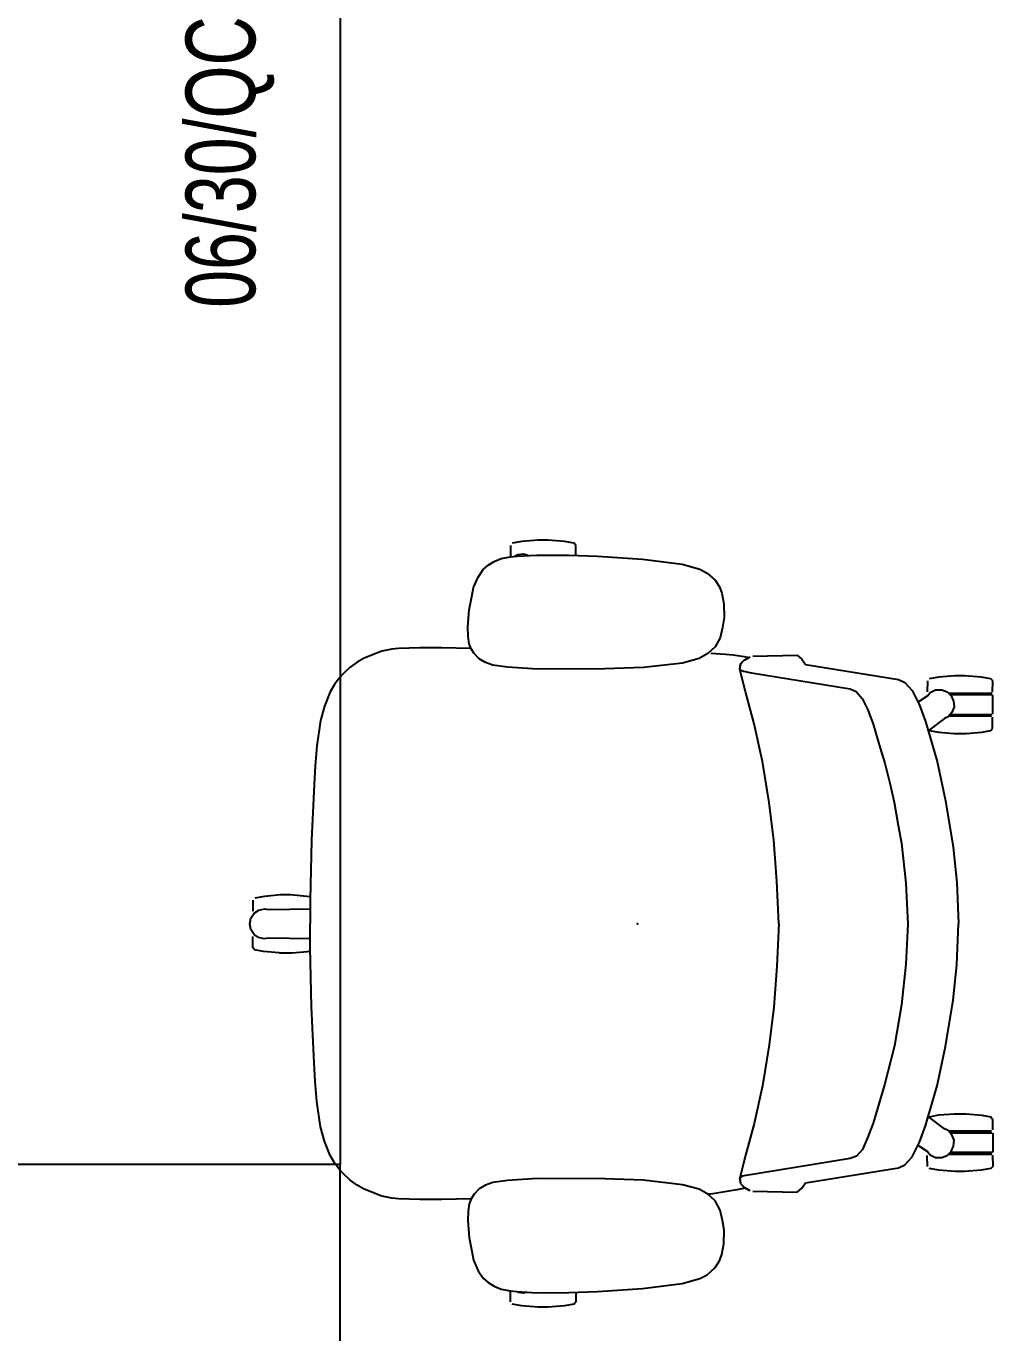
# Model space of a CAD drawing. Header units: inches. Extents: x 0 to 501, y -3 to 400.
# Drawn here: x 159.52 to 194.24, y 261.74 to 308.65 of the extents above; entities that cross this region are included whole.
import ezdxf
from ezdxf.enums import TextEntityAlignment as Align

# ---------------------------------------------------------------- set-up
doc = ezdxf.new("R2010")
doc.units = ezdxf.units.IN
doc.header["$MEASUREMENT"] = 0
for name, color, linetype in [('A-FURN-P-FRAME', 7, 'Continuous'), ('A-FURN-P-FRAME-T', 7, 'Continuous'), ('A-FURN-P-SEAT', 2, 'Continuous'), ('A-FURN-P-SEAT-PROD_NO-T', 2, 'Continuous'), ('A-FURN-P-TILE', 3, 'Continuous'), ('A-FURN-P-TILE-HWP-T', 3, 'Continuous'), ('A-FURN-P-TILE-PROD_NO-T', 3, 'Continuous'), ('A-FURN-P-WKSURF', 1, 'Continuous'), ('A-FURN-P-WKSURF-ELEC', 1, 'Continuous'), ('A-FURN-P-WKSURF-PROD_NO-T', 1, 'Continuous'), ('A-FURN-P-WKSURF-SS-T', 1, 'Continuous')]:
    doc.layers.add(name, color=color, linetype=linetype)
doc.styles.get("Standard").update_dxf_attribs({"font": 'arial.ttf'})

# ---------------------------------------------------------------- blocks, each defined once
blk = doc.blocks.new('P_HQ120-423L')
at = {"layer": 'A-FURN-P-FRAME'}
for p, q in [((33.838, 1.575), (33.838, 1.753)), ((33.869, 1.39), (34.086, 1.607)), ((33.878, 1.792), (34.26, 1.792)), ((34.153, 1.54), (33.936, 1.323)), ((34.058, 1.674), (33.949, 1.674)), ((34.22, 1.402), (34.22, 1.512)), ((34.338, 1.713), (34.338, 1.331)), ((32.938, 0.958), (33.798, 1.341)), ((33.887, 1.252), (33.504, 0.392)), ((34.299, 1.292), (34.122, 1.292)), ((31.259, -0.035), (32.237, 0.693)), ((32.237, 0.693), (32.411, 0.866)), ((32.411, 0.866), (32.546, 0.73)), ((32.546, 0.73), (32.546, 0.898)), ((32.586, 0.938), (32.842, 0.938)), ((1.75, 0), (0, 0)), ((0, 0), (0, -2)), ((1.75, -2), (1.75, 0)), ((30, 0), (28.25, 0)), ((28.25, 0), (28.25, -2)), ((30, -2), (30, 0)), ((33.484, 0.296), (33.484, 0.039)), ((29.68, -0.09), (0.32, -0.09)), ((0.32, -0.09), (0.32, -1.91)), ((29.68, -1.91), (29.68, -0.09)), ((30, -0.035), (31.259, -0.035)), ((33.24, -0.309), (32.476, -1.212)), ((33.413, -0.136), (33.24, -0.309)), ((33.445, 0), (33.277, 0)), ((33.277, 0), (33.413, -0.136)), ((32.476, -1.212), (32.511, -2.302)), ((0, -2), (1.75, -2)), ((0.32, -1.91), (29.68, -1.91)), ((1.75, -1.91), (4, -1.91)), ((28.25, -1.91), (1.76, -1.91)), ((28.25, -2), (30, -2)), ((32.511, -2.302), (32.511, -2.546)), ((24.546, -4.171), (24.546, -2.546)), ((24.546, -2.546), (26.546, -2.546)), ((24.546, -2.546), (26.546, -2.546)), ((24.546, -4.296), (24.546, -2.546)), ((26.546, -2.546), (26.546, -4.296)), ((30.546, -2.546), (32.546, -2.546)), ((30.546, -4.296), (30.546, -2.546)), ((32.546, -2.546), (32.546, -4.296)), ((24.636, -32.226), (24.636, -2.866)), ((24.636, -2.866), (26.456, -2.866)), ((26.456, -2.866), (26.456, -32.226)), ((30.636, -32.226), (30.636, -2.866)), ((30.636, -2.866), (32.456, -2.866)), ((32.456, -2.866), (32.456, -32.226)), ((24.621, -4.297), (24.546, -4.171)), ((26.546, -4.296), (24.546, -4.296)), ((24.621, -14.931), (24.621, -4.297)), ((26.456, -4.296), (30.636, -4.296)), ((32.546, -4.296), (30.546, -4.296)), ((30.636, -4.296), (30.636, -30.786)), ((30.636, -6.546), (26.456, -6.546)), ((30.636, -28.546), (26.456, -28.546)), ((26.456, -28.546), (26.456, -30.796)), ((30.636, -30.796), (30.636, -28.546)), ((24.546, -32.546), (24.546, -30.796)), ((24.546, -30.796), (26.546, -30.796)), ((26.456, -30.796), (30.636, -30.796)), ((26.546, -30.796), (26.546, -32.546)), ((30.546, -32.546), (30.546, -30.796)), ((30.546, -30.796), (32.546, -30.796)), ((32.546, -30.796), (32.546, -32.546)), ((26.456, -32.226), (24.636, -32.226)), ((32.456, -32.226), (30.636, -32.226)), ((26.546, -32.546), (24.546, -32.546)), ((32.546, -32.546), (30.546, -32.546))]:
    blk.add_line(p, q, dxfattribs=at)
for p in [(0, 0), (30, 0), (0, -2), (0, -2), (24.546, -2.546), (32.546, -2.546), (24.546, -32.546), (32.546, -32.546), (32.546, -32.546)]:
    blk.add_point(p, dxfattribs=at)
at = {"layer": 'A-FURN-P-FRAME-T', "width": 0.7}
blk.add_attdef('CAPTG', text='', height=4, dxfattribs=at).set_placement((17.833, 2.25), align=Align.CENTER)
at = {"layer": 'A-FURN-P-FRAME-T', "width": 0.7, "flags": 1}
blk.add_attdef('CAPPN', (0, 0), '', height=0.001, dxfattribs=at)
at = {"layer": 'A-FURN-P-FRAME-T', "flags": 1}
for tag in ['CAPMG', 'CAPMC', 'CAPQT', 'CAPDH', 'CAPGC']:
    blk.add_attdef(tag, (0, 0), '', height=0.001, dxfattribs=at)
blk = doc.blocks.new('P_HQ210-4203HC1')
at = {"layer": 'A-FURN-P-TILE'}
for p, q in [((0.024, 1.754), (0.024, 0.944)), ((33.823, 1.754), (0.024, 1.754)), ((33.823, 1.379), (33.823, 1.754)), ((0.024, 0.944), (32.813, 0.944)), ((32.813, 0.944), (33.823, 1.379)), ((33.919, 1.282), (33.484, 0.273)), ((34.294, 1.282), (33.919, 1.282)), ((34.294, -32.517), (34.294, 1.282)), ((33.484, 0.273), (33.484, -32.517)), ((33.484, -32.517), (34.294, -32.517))]:
    blk.add_line(p, q, dxfattribs=at)
for p in [(0, 0), (32.541, -32.546)]:
    blk.add_point(p, dxfattribs=at)
at = {"layer": 'A-FURN-P-TILE-HWP-T', "width": 0.7}
blk.add_attdef('CAPTG', text='', height=4, dxfattribs=at).set_placement((16.923, 8.754), align=Align.CENTER)
at = {"layer": 'A-FURN-P-TILE-HWP-T', "width": 0.7, "flags": 1}
blk.add_attdef('CAPPN', (0, 0), '', height=0.001, dxfattribs=at)
at = {"layer": 'A-FURN-P-TILE-HWP-T', "flags": 1}
for tag in ['CAPMG', 'CAPMC', 'CAPQT', 'CAPDH', 'CAPGC']:
    blk.add_attdef(tag, (0, 0), '', height=0.001, dxfattribs=at)
blk = doc.blocks.new('P_HQ320-423LM')
at = {"layer": 'A-FURN-P-TILE'}
for p, q in [((20.159, 1.16), (3.753, 1.16)), ((2.612, 0.508), (2.612, -0.021)), ((3.39, 0.586), (2.622, 0.586)), ((3.4, 0.271), (3.4, 0.508)), ((3.438, 0.845), (3.438, 0.016)), ((20.474, 0.016), (20.474, 0.845)), ((20.866, 0.508), (20.866, 0.271)), ((21.644, 0.586), (20.876, 0.586)), ((21.654, -0.021), (21.654, 0.508)), ((3.437, 0.015), (2.06, 0.015)), ((3.4, 0.271), (7.652, 0.271)), ((13.652, 0.271), (10.652, 0.271)), ((20.866, 0.271), (16.652, 0.271)), ((21.852, 0.015), (20.475, 0.015)), ((0.078, -0.021), (0.078, -0.31)), ((0.079, -0.021), (0.079, -0.31)), ((0.114, -0.31), (0.114, -0.107)), ((0.115, -0.107), (0.115, -0.31)), ((30.043, -0.021), (0.164, -0.021)), ((0.164, -0.057), (0.164, -0.36)), ((0.164, -0.396), (30.043, -0.396)), ((2.06, -0.021), (0.165, -0.021)), ((0.165, -0.36), (0.165, -0.057)), ((0.165, -0.396), (24.048, -0.396)), ((0.841, -0.021), (0.841, -0.398)), ((2.612, -0.021), (0.841, -0.021)), ((0.841, -0.398), (24.134, -0.398)), ((24.134, -0.021), (21.654, -0.021)), ((24.048, -0.021), (21.852, -0.021)), ((24.048, -0.057), (24.048, -0.36)), ((24.098, -0.31), (24.098, -0.107)), ((24.134, -0.31), (24.134, -0.021)), ((24.134, -0.398), (24.134, -0.021)), ((24.525, -0.412), (24.236, -0.412)), ((24.439, -0.448), (24.236, -0.448)), ((30.043, -0.057), (30.043, -0.36)), ((30.093, -0.31), (30.093, -0.107)), ((30.129, -0.31), (30.129, -0.021)), ((30.525, -0.416), (30.236, -0.416)), ((30.236, -0.452), (30.439, -0.452)), ((24.15, -0.498), (24.15, -30.382)), ((24.186, -0.498), (24.489, -0.498)), ((24.525, -2.855), (24.525, -0.498)), ((30.15, -0.502), (30.15, -30.381)), ((30.489, -0.502), (30.186, -0.502)), ((30.525, -30.381), (30.525, -0.502)), ((24.148, -1.174), (24.148, -30.467)), ((24.525, -3.051), (24.525, -1.174)), ((25.055, -3.051), (24.525, -3.051)), ((24.561, -4.231), (24.561, -2.855)), ((25.132, -3.828), (25.132, -3.061)), ((24.817, -3.838), (24.817, -7.986)), ((24.817, -3.838), (25.055, -3.838)), ((25.392, -4.233), (24.562, -4.233)), ((25.706, -26.784), (25.706, -4.548)), ((24.817, -19.986), (24.817, -16.986)), ((24.817, -27.146), (24.817, -22.986)), ((24.561, -28.49), (24.561, -27.1)), ((24.562, -27.099), (25.392, -27.099)), ((25.055, -27.146), (24.817, -27.146)), ((25.132, -27.923), (25.132, -27.155)), ((24.525, -27.933), (25.055, -27.933)), ((24.525, -30.467), (24.525, -27.933)), ((24.525, -30.382), (24.525, -28.49)), ((24.148, -30.467), (24.525, -30.467)), ((24.489, -30.382), (24.186, -30.382)), ((24.236, -30.432), (24.439, -30.432)), ((24.236, -30.467), (24.525, -30.467)), ((30.489, -30.381), (30.186, -30.381)), ((30.236, -30.431), (30.439, -30.431)), ((30.236, -30.467), (30.525, -30.467))]:
    blk.add_line(p, q, dxfattribs=at)
for centre, radius, start, end in [((3.753, 0.845), 0.315, 90, 180), ((20.159, 0.845), 0.315, 0, 90), ((3.091, 0.488), 0.48, 168.1763, 177.5737), ((3.083, 0.508), 0.317, 0, 14.25), ((21.345, 0.488), 0.48, 168.1763, 177.5737), ((21.337, 0.508), 0.317, 0, 14.25), ((0.164, -0.31), 0.0859, 180, 270), ((0.165, -0.31), 0.0859, 180, 270), ((0.164, -0.101), 0.0803, 90, 128.5366), ((0.164, -0.107), 0.05, 90, 180), ((0.164, -0.31), 0.05, 180, 270), ((0.165, -0.101), 0.0803, 90, 128.5366), ((0.165, -0.107), 0.05, 90, 180), ((0.165, -0.31), 0.05, 180, 270), ((24.049, -0.097), 0.0766, 50.5037, 90.9597), ((24.048, -0.107), 0.05, 0, 90), ((24.048, -0.31), 0.0859, 270, 0), ((24.048, -0.31), 0.05, 270, 0), ((24.236, -0.498), 0.0859, 90, 180), ((24.236, -0.498), 0.05, 90, 180), ((24.439, -0.498), 0.05, 0, 90), ((24.445, -0.498), 0.0803, 0, 38.5366), ((30.045, -0.098), 0.0766, 50.5037, 90.9597), ((30.043, -0.107), 0.05, 0, 90), ((30.043, -0.31), 0.0859, 270, 360), ((30.043, -0.31), 0.05, 270, 0), ((30.236, -0.502), 0.0859, 90, 180), ((30.236, -0.502), 0.05, 90, 180), ((30.439, -0.502), 0.05, 0, 90), ((30.445, -0.502), 0.0803, 0, 38.5366), ((25.034, -3.53), 0.48, 78.1763, 87.5737), ((25.055, -3.521), 0.317, 270, 284.25), ((25.392, -4.548), 0.315, 0, 90), ((25.034, -27.625), 0.48, 78.1763, 87.5737), ((25.392, -26.784), 0.315, 270, 0), ((25.055, -27.616), 0.317, 270, 284.25), ((24.236, -30.382), 0.0859, 180, 270), ((24.236, -30.382), 0.05, 180, 270), ((24.439, -30.382), 0.05, 270, 0), ((24.449, -30.383), 0.0766, 320.5037, 0.9597), ((30.236, -30.381), 0.0859, 180, 270), ((30.236, -30.381), 0.05, 180, 270), ((30.439, -30.381), 0.05, 270, 0), ((30.449, -30.382), 0.0766, 320.5037, 0.9597)]:
    blk.add_arc(centre, radius, start, end, dxfattribs=at)
for p in [(0, 2), (30, 2), (0, 0), (24.546, -0.546), (32.546, -0.546), (24.546, -30.546), (32.546, -30.546)]:
    blk.add_point(p, dxfattribs=at)
at = {"layer": 'A-FURN-P-TILE-PROD_NO-T', "flags": 1}
for tag in ['CAPPN', 'CAPMG', 'CAPMC', 'CAPQT', 'CAPDH', 'CAPGC']:
    blk.add_attdef(tag, (0, 0), '', height=0.001, dxfattribs=at)
at = {"layer": 'A-FURN-P-TILE-PROD_NO-T'}
blk.add_attdef('CAPTG', (2, -4), '', height=2.5, dxfattribs=at)
blk = doc.blocks.new('P_HQ400-42S0630NNQCH')
at = {"layer": 'A-FURN-P-WKSURF'}
for p, q in [((0, -32.546), (0, -2.006)), ((71.95, -32.546), (0, -32.546))]:
    blk.add_line(p, q, dxfattribs=at)
at = {"layer": 'A-FURN-P-WKSURF-SS-T', "width": 0.7, "flags": 1}
blk.add_attdef('CAPPN', (0, 0), '', height=0.001, dxfattribs=at)
at = {"layer": 'A-FURN-P-WKSURF-SS-T', "flags": 1}
for tag in ['CAPMG', 'CAPMC', 'CAPQT', 'CAPDH', 'CAPGC']:
    blk.add_attdef(tag, (0, 0), '', height=0.001, dxfattribs=at)
at = {"layer": 'A-FURN-P-WKSURF-SS-T', "width": 0.7}
blk.add_attdef('CAPTG', text='', height=2.5, dxfattribs=at).set_placement((35.975, -29.5), align=Align.CENTER)
blk = doc.blocks.new('P_HQ420-42SCC3LH')
at = {"layer": 'A-FURN-P-WKSURF'}
for p, q in [((32.453, 30.609), (1.914, 30.609)), ((1.914, 30.609), (1.914, 0.069)), ((32.453, 0.069), (32.453, 30.609)), ((8.675, 23.782), (8.565, 23.517)), ((8.565, 23.517), (8.565, 22.477)), ((8.94, 23.892), (8.675, 23.782)), ((11.48, 23.892), (8.94, 23.892)), ((11.745, 23.782), (11.48, 23.892)), ((11.855, 23.517), (11.745, 23.782)), ((11.855, 22.477), (11.855, 23.517)), ((8.565, 22.477), (8.675, 22.212)), ((8.675, 22.212), (8.94, 22.102)), ((8.94, 22.102), (11.48, 22.102)), ((11.48, 22.102), (11.745, 22.212)), ((11.745, 22.212), (11.855, 22.477)), ((1.914, 0.069), (32.453, 0.069))]:
    blk.add_line(p, q, dxfattribs=at)
for p in [(32.489, 32.609), (-0.086, 0.025)]:
    blk.add_point(p, dxfattribs=at)
at = {"layer": 'A-FURN-P-WKSURF-ELEC'}
blk.add_point((10.21, 22.997), dxfattribs=at)
at = {"layer": 'A-FURN-P-WKSURF-SS-T', "width": 0.7}
blk.add_attdef('CAPTG', text='', height=2.5, dxfattribs=at).set_placement((16.914, 1.079), align=Align.CENTER)
at = {"layer": 'A-FURN-P-WKSURF-SS-T', "width": 0.7, "flags": 1}
blk.add_attdef('CAPPN', (0, 0), '', height=0.001, dxfattribs=at)
at = {"layer": 'A-FURN-P-WKSURF-SS-T', "flags": 1}
for tag in ['CAPMG', 'CAPMC', 'CAPQT', 'CAPDH', 'CAPGC']:
    blk.add_attdef(tag, (0, 0), '', height=0.001, dxfattribs=at)
blk = doc.blocks.new('P_HQ425-T123LKLF')
at = {"layer": 'A-FURN-P-WKSURF'}
for p, q in [((-34.75, 2.927), (0, 2.927)), ((0, 2.927), (0, -9.823)), ((-35.5, -33.458), (-35.5, 2.177)), ((-33.409, 0.72), (-33.409, -2.644)), ((-30.165, 0.799), (-33.33, 0.799)), ((-24.165, 0.799), (-27.165, 0.799)), ((-18.165, 0.799), (-21.165, 0.799)), ((-12.165, 0.799), (-15.165, 0.799)), ((-6.165, 0.799), (-9.165, 0.799)), ((0, 0.799), (-3.165, 0.799)), ((-33.409, -5.644), (-33.409, -8.644)), ((-29.678, -12.989), (-29.678, -8.524)), ((-29.599, -8.445), (-25.299, -8.445)), ((-22.299, -8.445), (-19.299, -8.445)), ((-16.299, -8.445), (-13.299, -8.445)), ((-10.299, -8.445), (-7.299, -8.445)), ((-4.299, -8.445), (0, -8.445)), ((0, -9.823), (-28.221, -9.823)), ((-28.3, -9.902), (-28.3, -33.458)), ((-33.409, -11.644), (-33.409, -14.644)), ((-29.678, -18.989), (-29.678, -15.989)), ((-33.409, -17.644), (-33.409, -20.644)), ((-29.678, -24.989), (-29.678, -21.989)), ((-33.409, -23.644), (-33.409, -26.644)), ((-29.678, -32.455), (-29.678, -27.989)), ((-33.409, -29.644), (-33.409, -32.455)), ((-33.33, -32.534), (-29.756, -32.534)), ((-28.378, -33.536), (-35.421, -33.536))]:
    blk.add_line(p, q, dxfattribs=at)
for centre, radius, start, end in [((-34.75, 2.177), 0.75, 90, 180), ((-33.33, 0.72), 0.0787, 90, 180), ((-29.599, -8.524), 0.0787, 90, 180), ((-28.221, -9.902), 0.0787, 90, 180), ((-33.33, -32.455), 0.0787, 180, 270), ((-29.756, -32.455), 0.0787, 270, 0), ((-35.421, -33.458), 0.0787, 180, 270), ((-28.378, -33.458), 0.0787, 270, 0)]:
    blk.add_arc(centre, radius, start, end, dxfattribs=at)
blk.add_point((0, 0), dxfattribs=at)
at = {"layer": 'A-FURN-P-WKSURF-PROD_NO-T'}
blk.add_attdef('CAPTG', (-31, -1.073), '', height=2.5, dxfattribs=at)
at = {"layer": 'A-FURN-P-WKSURF-PROD_NO-T', "flags": 1}
for tag in ['CAPPN', 'CAPMG', 'CAPMC', 'CAPQT', 'CAPDH', 'CAPGC']:
    blk.add_attdef(tag, (0, 0), '', height=0.001, dxfattribs=at)
blk = doc.blocks.new('P_PIA1B226HA')
at = {"layer": 'A-FURN-P-SEAT'}
for p, q in [((2.211, 13.571), (2.277, 13.65)), ((2.277, 13.65), (2.621, 13.708)), ((2.621, 13.708), (3.212, 13.757)), ((3.212, 13.757), (3.574, 13.757)), ((3.574, 13.757), (4.149, 13.708)), ((4.149, 13.708), (4.497, 13.647)), ((1.44, 13.198), (-0.183, 13.09)), ((2.464, 13.234), (1.44, 13.198)), ((2.218, 13.225), (2.211, 13.571)), ((3.616, 13.238), (2.464, 13.234)), ((4.336, 13.199), (3.616, 13.238)), ((3.973, 13.219), (4.095, 13.253)), ((4.095, 13.253), (4.303, 13.232)), ((4.565, 13.173), (4.336, 13.199)), ((4.558, 13.57), (4.564, 13.177)), ((4.896, 13.11), (4.565, 13.173)), ((-2.241, 12.735), (-2.503, 12.592)), ((-1.607, 12.912), (-2.241, 12.735)), ((-0.183, 13.09), (-1.607, 12.912)), ((5.145, 13.007), (4.896, 13.11)), ((5.361, 12.871), (5.145, 13.007)), ((5.538, 12.722), (5.361, 12.871)), ((5.726, 12.449), (5.538, 12.722)), ((-2.79, 12.331), (-2.94, 12.098)), ((-2.503, 12.592), (-2.79, 12.331)), ((5.884, 12.072), (5.726, 12.449)), ((-3.031, 11.865), (-3.095, 11.488)), ((-2.94, 12.098), (-3.031, 11.865)), ((5.944, 11.746), (5.884, 12.072)), ((6.039, 11.269), (5.944, 11.746)), ((-3.095, 11.488), (-3.106, 10.999)), ((6.094, 10.653), (6.039, 11.269)), ((-3.106, 10.999), (-3.056, 10.642)), ((-3.056, 10.642), (-2.971, 10.271)), ((6.085, 10.318), (6.094, 10.653)), ((-2.971, 10.271), (-2.782, 9.943)), ((-2.782, 9.943), (-2.526, 9.702)), ((5.868, 9.703), (5.978, 9.873)), ((5.977, 9.871), (7.024, 9.892)), ((5.978, 9.873), (6.039, 10.051)), ((6.039, 10.051), (6.085, 10.318)), ((7.024, 9.892), (7.813, 9.898)), ((7.813, 9.898), (8.578, 9.874)), ((8.578, 9.874), (8.823, 9.849)), ((-5.905, 9.487), (-6.027, 9.299)), ((-5.73, 9.634), (-5.905, 9.487)), ((-4.139, 9.593), (-5.73, 9.634)), ((-3.824, 9.447), (-4.047, 9.565)), ((-3.818, 9.455), (-4.003, 9.555)), ((-3.865, 9.483), (-3.569, 9.549)), ((-3.697, 9.314), (-3.824, 9.447)), ((-3.698, 9.325), (-3.818, 9.455)), ((-3.569, 9.549), (-2.636, 9.7)), ((-2.636, 9.7), (-2.527, 9.703)), ((-2.526, 9.702), (-2.214, 9.524)), ((-2.214, 9.524), (-1.612, 9.362)), ((5.192, 9.288), (5.459, 9.384)), ((5.459, 9.384), (5.685, 9.509)), ((5.685, 9.509), (5.868, 9.703)), ((8.823, 9.849), (9.183, 9.776)), ((9.183, 9.776), (9.812, 9.523)), ((9.812, 9.523), (10.061, 9.375)), ((-6.027, 9.299), (-9.369, 8.76)), ((-7.633, 8.423), (-3.755, 9.061)), ((-3.891, 8.272), (-3.668, 9.117)), ((-3.755, 9.061), (-3.665, 9.127)), ((-3.665, 9.127), (-3.698, 9.325)), ((-3.668, 9.117), (-3.697, 9.314)), ((-1.612, 9.362), (-0.211, 9.203)), ((-0.211, 9.203), (1.171, 9.148)), ((1.171, 9.148), (3.588, 9.144)), ((3.588, 9.144), (4.67, 9.216)), ((4.67, 9.216), (5.192, 9.288)), ((10.061, 9.375), (10.316, 9.198)), ((10.316, 9.198), (10.562, 8.976)), ((10.562, 8.976), (10.708, 8.8)), ((-12.754, 8.705), (-12.689, 8.784)), ((-12.747, 8.307), (-12.754, 8.705)), ((-12.689, 8.784), (-12.344, 8.842)), ((-12.344, 8.842), (-11.754, 8.892)), ((-11.754, 8.892), (-11.391, 8.892)), ((-11.391, 8.892), (-10.816, 8.842)), ((-10.816, 8.842), (-10.469, 8.781)), ((-10.408, 8.705), (-10.402, 8.312)), ((-9.602, 8.654), (-9.867, 8.357)), ((-9.369, 8.76), (-9.602, 8.654)), ((10.708, 8.8), (10.877, 8.575)), ((10.877, 8.575), (11.034, 8.314)), ((-12.759, 7.518), (-12.759, 8.189)), ((-12.742, 8.207), (-11.225, 8.207)), ((-11.165, 8.268), (-12.719, 8.268)), ((-11.351, 7.979), (-11.365, 7.769)), ((-11.26, 8.174), (-11.351, 7.979)), ((-11.12, 8.311), (-11.26, 8.174)), ((-10.925, 8.387), (-11.12, 8.311)), ((-10.7, 8.381), (-10.925, 8.387)), ((-10.505, 8.288), (-10.7, 8.381)), ((-10.406, 8.174), (-10.505, 8.288)), ((-10.07, 7.944), (-10.406, 8.174)), ((-9.867, 8.357), (-10.126, 7.84)), ((-8.263, 7.684), (-8.08, 8.094)), ((-8.08, 8.094), (-7.86, 8.335)), ((-7.86, 8.335), (-7.633, 8.423)), ((-4.183, 7.16), (-3.891, 8.272)), ((11.034, 8.314), (11.245, 7.796)), ((-11.365, 7.769), (-11.289, 7.571)), ((-11.289, 7.571), (-11.149, 7.419)), ((-10.126, 7.84), (-10.343, 7.244)), ((-8.461, 7.156), (-8.263, 7.684)), ((11.245, 7.796), (11.38, 7.288)), ((-12.751, 7.005), (-12.751, 7.399)), ((-11.222, 7.501), (-12.736, 7.501)), ((-12.713, 7.443), (-11.176, 7.443)), ((-11.149, 7.419), (-11.027, 7.361)), ((-11.027, 7.361), (-10.441, 6.918)), ((-10.343, 7.244), (-10.754, 5.81)), ((-8.87, 5.772), (-8.461, 7.156)), ((-4.488, 5.809), (-4.183, 7.16)), ((11.38, 7.288), (11.515, 6.378)), ((-12.689, 6.924), (-12.751, 7.005)), ((-12.36, 6.863), (-12.689, 6.924)), ((-11.797, 6.816), (-12.36, 6.863)), ((-11.374, 6.816), (-11.797, 6.816)), ((-10.823, 6.86), (-11.374, 6.816)), ((-10.467, 6.921), (-10.823, 6.86)), ((11.515, 6.378), (11.578, 5.658)), ((-10.754, 5.81), (-11.061, 4.406)), ((-9.221, 4.378), (-8.87, 5.772)), ((-4.726, 4.34), (-4.488, 5.809)), ((11.578, 5.658), (11.616, 4.984)), ((11.616, 4.984), (11.707, 2.984)), ((-11.061, 4.406), (-11.332, 2.738)), ((-9.477, 2.91), (-9.221, 4.378)), ((-4.894, 2.993), (-4.726, 4.34)), ((-9.636, 1.452), (-9.477, 2.91)), ((-4.998, 1.514), (-4.894, 2.993)), ((11.707, 2.984), (11.749, 0.843)), ((-11.332, 2.738), (-11.471, 1.468)), ((-11.471, 1.468), (-11.526, -0.007)), ((-9.702, 0.012), (-9.636, 1.452)), ((-5.076, -0.016), (-4.998, 1.514)), ((11.854, 0.993), (11.746, 0.973)), ((12.417, 1.04), (11.854, 0.993)), ((12.863, 1.04), (12.417, 1.04)), ((12.863, 1.04), (13.425, 0.993)), ((13.425, 0.993), (13.755, 0.932)), ((11.749, 0.843), (11.754, -0.007)), ((11.756, 0.534), (13.255, 0.509)), ((13.255, 0.509), (13.4, 0.538)), ((13.4, 0.538), (13.612, 0.49)), ((13.612, 0.49), (13.765, 0.384)), ((13.755, 0.932), (13.816, 0.851)), ((13.816, 0.851), (13.816, 0.457)), ((-9.634, -1.465), (-9.702, 0.012)), ((-5.076, 0.001), (-4.998, -1.529)), ((13.765, 0.384), (13.883, 0.208)), ((13.883, 0.208), (13.925, -0.002)), ((-11.471, -1.483), (-11.526, -0.008)), ((11.749, -0.858), (11.754, -0.007)), ((13.767, -0.381), (13.594, -0.496)), ((13.884, -0.206), (13.767, -0.381)), ((13.807, -0.849), (13.812, -0.456)), ((13.925, -0.002), (13.884, -0.206)), ((11.707, -2.999), (11.749, -0.858)), ((13.238, -0.51), (11.746, -0.536)), ((13.383, -0.537), (13.238, -0.51)), ((13.594, -0.496), (13.383, -0.537)), ((13.398, -0.986), (13.745, -0.925)), ((11.747, -0.966), (11.87, -0.986)), ((11.87, -0.986), (12.46, -1.036)), ((12.46, -1.036), (12.823, -1.036)), ((12.823, -1.036), (13.398, -0.986)), ((-11.332, -2.753), (-11.471, -1.483)), ((-9.473, -2.899), (-9.634, -1.465)), ((-4.998, -1.529), (-4.894, -3.008)), ((-11.061, -4.421), (-11.332, -2.753)), ((-9.36, -3.533), (-9.473, -2.899)), ((-4.894, -3.008), (-4.726, -4.355)), ((11.616, -4.999), (11.707, -2.999)), ((-9.212, -4.363), (-9.36, -3.533)), ((-10.754, -5.825), (-11.061, -4.421)), ((-9.067, -5.003), (-9.212, -4.363)), ((-4.726, -4.355), (-4.488, -5.824)), ((-8.883, -5.771), (-9.067, -5.003)), ((11.578, -5.673), (11.616, -4.999)), ((-10.343, -7.259), (-10.754, -5.825)), ((-8.718, -6.312), (-8.883, -5.771)), ((-4.488, -5.824), (-4.183, -7.175)), ((11.515, -6.393), (11.578, -5.673)), ((-8.458, -7.164), (-8.718, -6.312)), ((11.38, -7.303), (11.515, -6.393)), ((-12.689, -6.939), (-12.751, -7.02)), ((-12.751, -7.02), (-12.751, -7.414)), ((-12.36, -6.878), (-12.689, -6.939)), ((-11.797, -6.831), (-12.36, -6.878)), ((-11.374, -6.831), (-11.797, -6.831)), ((-10.823, -6.875), (-11.374, -6.831)), ((-11.027, -7.376), (-10.441, -6.933)), ((-10.467, -6.936), (-10.823, -6.875)), ((-12.713, -7.457), (-11.176, -7.457)), ((-11.289, -7.586), (-11.149, -7.434)), ((-11.149, -7.434), (-11.027, -7.376)), ((-10.126, -7.854), (-10.343, -7.259)), ((-8.267, -7.679), (-8.458, -7.164)), ((-4.183, -7.175), (-3.891, -8.287)), ((11.245, -7.811), (11.38, -7.303)), ((-12.759, -7.533), (-12.759, -8.203)), ((-11.222, -7.516), (-12.736, -7.516)), ((-11.365, -7.784), (-11.289, -7.586)), ((-11.351, -7.994), (-11.365, -7.784)), ((-10.07, -7.959), (-10.406, -8.189)), ((-9.867, -8.372), (-10.126, -7.854)), ((-8.062, -8.094), (-8.267, -7.679)), ((11.034, -8.329), (11.245, -7.811)), ((-12.747, -8.322), (-12.754, -8.72)), ((-12.742, -8.222), (-11.225, -8.222)), ((-11.165, -8.282), (-12.719, -8.282)), ((-11.26, -8.189), (-11.351, -7.994)), ((-11.12, -8.326), (-11.26, -8.189)), ((-10.925, -8.402), (-11.12, -8.326)), ((-10.7, -8.396), (-10.925, -8.402)), ((-10.505, -8.303), (-10.7, -8.396)), ((-10.406, -8.189), (-10.505, -8.303)), ((-10.408, -8.72), (-10.402, -8.327)), ((-9.602, -8.669), (-9.867, -8.372)), ((-7.846, -8.341), (-8.062, -8.094)), ((-7.632, -8.441), (-7.846, -8.341)), ((-4.087, -9.011), (-7.632, -8.441)), ((-3.891, -8.287), (-3.668, -9.131)), ((10.877, -8.589), (11.034, -8.329)), ((-12.754, -8.72), (-12.689, -8.799)), ((-12.689, -8.799), (-12.344, -8.857)), ((-12.344, -8.857), (-11.754, -8.907)), ((-11.754, -8.907), (-11.391, -8.907)), ((-11.391, -8.907), (-10.816, -8.857)), ((-10.816, -8.857), (-10.469, -8.796)), ((-9.369, -8.775), (-9.602, -8.669)), ((-6.027, -9.314), (-9.369, -8.775)), ((10.562, -8.991), (10.708, -8.815)), ((10.708, -8.815), (10.877, -8.589)), ((-5.905, -9.502), (-6.027, -9.314)), ((-3.803, -9.069), (-4.087, -9.011)), ((-3.697, -9.329), (-3.824, -9.462)), ((-3.816, -9.458), (-3.701, -9.325)), ((-3.664, -9.131), (-3.803, -9.069)), ((-3.701, -9.325), (-3.664, -9.131)), ((-3.668, -9.131), (-3.697, -9.329)), ((-2.214, -9.524), (-1.612, -9.362)), ((-1.612, -9.362), (-0.211, -9.203)), ((-0.211, -9.203), (1.171, -9.148)), ((1.171, -9.148), (3.588, -9.144)), ((3.588, -9.144), (4.67, -9.216)), ((4.67, -9.216), (5.192, -9.288)), ((5.192, -9.288), (5.459, -9.384)), ((10.061, -9.39), (10.316, -9.212)), ((10.316, -9.212), (10.562, -8.991)), ((-5.73, -9.649), (-5.905, -9.502)), ((-4.139, -9.608), (-5.73, -9.649)), ((-3.824, -9.462), (-4.047, -9.58)), ((-3.829, -9.598), (-4.006, -9.557)), ((-4.004, -9.558), (-3.816, -9.458)), ((-3.434, -9.662), (-3.829, -9.598)), ((-3.156, -9.677), (-3.434, -9.662)), ((-2.636, -9.715), (-3.156, -9.677)), ((-2.782, -9.943), (-2.526, -9.702)), ((-2.526, -9.702), (-2.214, -9.524)), ((5.459, -9.384), (5.685, -9.509)), ((5.685, -9.509), (5.868, -9.703)), ((5.868, -9.703), (5.978, -9.873)), ((8.823, -9.864), (9.183, -9.791)), ((9.183, -9.791), (9.812, -9.538)), ((9.812, -9.538), (10.061, -9.39)), ((-3.056, -10.642), (-2.971, -10.271)), ((-2.971, -10.271), (-2.782, -9.943)), ((5.978, -9.873), (6.039, -10.051)), ((5.983, -9.886), (7.024, -9.907)), ((6.039, -10.051), (6.085, -10.318)), ((6.085, -10.318), (6.094, -10.653)), ((7.024, -9.907), (7.813, -9.913)), ((7.813, -9.913), (8.578, -9.888)), ((8.578, -9.888), (8.823, -9.864)), ((-3.106, -10.999), (-3.056, -10.642)), ((6.094, -10.653), (6.039, -11.269)), ((-3.095, -11.488), (-3.106, -10.999)), ((-3.031, -11.865), (-3.095, -11.488)), ((6.039, -11.269), (5.944, -11.746)), ((-2.94, -12.098), (-3.031, -11.865)), ((-2.79, -12.331), (-2.94, -12.098)), ((5.884, -12.072), (5.726, -12.449)), ((5.944, -11.746), (5.884, -12.072)), ((-2.503, -12.592), (-2.79, -12.331)), ((-2.241, -12.735), (-2.503, -12.592)), ((5.726, -12.449), (5.538, -12.722)), ((-1.607, -12.912), (-2.241, -12.735)), ((-0.183, -13.09), (-1.607, -12.912)), ((1.44, -13.198), (-0.183, -13.09)), ((4.896, -13.11), (4.565, -13.173)), ((5.145, -13.007), (4.896, -13.11)), ((5.361, -12.871), (5.145, -13.007)), ((5.538, -12.722), (5.361, -12.871)), ((2.464, -13.234), (1.44, -13.198)), ((2.218, -13.225), (2.211, -13.585)), ((2.211, -13.585), (2.277, -13.665)), ((3.616, -13.238), (2.464, -13.234)), ((4.336, -13.199), (3.616, -13.238)), ((3.928, -13.221), (4.095, -13.268)), ((4.095, -13.268), (4.303, -13.247)), ((4.303, -13.247), (4.398, -13.192)), ((4.565, -13.173), (4.336, -13.199)), ((4.558, -13.585), (4.564, -13.192)), ((2.277, -13.665), (2.621, -13.723)), ((2.621, -13.723), (3.212, -13.772)), ((3.212, -13.772), (3.574, -13.772)), ((3.574, -13.772), (4.149, -13.723)), ((4.149, -13.723), (4.497, -13.662))]:
    blk.add_line(p, q, dxfattribs=at)
blk.add_point((0, 0), dxfattribs=at)
at = {"layer": 'A-FURN-P-SEAT-PROD_NO-T'}
blk.add_attdef('CAPTG', (-5, 4), '', height=2.5, dxfattribs=at)
at = {"layer": 'A-FURN-P-SEAT-PROD_NO-T', "flags": 1}
for tag in ['CAPPN', 'CAPMG', 'CAPMC', 'CAPQT', 'CAPDH', 'CAPGC']:
    blk.add_attdef(tag, (0, 0), '', height=0.001, dxfattribs=at)

msp = doc.modelspace()

# ---------------------------------------------------------------- block references
for name, p, rotation, values in [('P_HQ400-42S0630NNQCH', (138.251, 267.791), 90, {'CAPTG': '06/30/QC'}), ('P_HQ120-423L', (170.797, 235.319), 180, {'CAPTG': '42/3L'}), ('P_HQ210-4203HC1', (170.797, 235.319), 180, {'CAPTG': '42/07/K'}), ('P_HQ420-42SCC3LH', (170.866, 235.338), 90, {'CAPTG': '42/SC'})]:
    msp.add_blockref(name, p, dxfattribs=dict(rotation=rotation)).add_auto_attribs(values)
for name, p, rotation in [('P_PIA1B226HA', (181.476, 276.424), 180), ('P_HQ425-T123LKLF', (138.257, 267.865), 90), ('P_HQ320-423LM', (170.797, 237.319), 180)]:
    msp.add_blockref(name, p, dxfattribs=dict(rotation=rotation))

doc.saveas('drawing.dxf')
